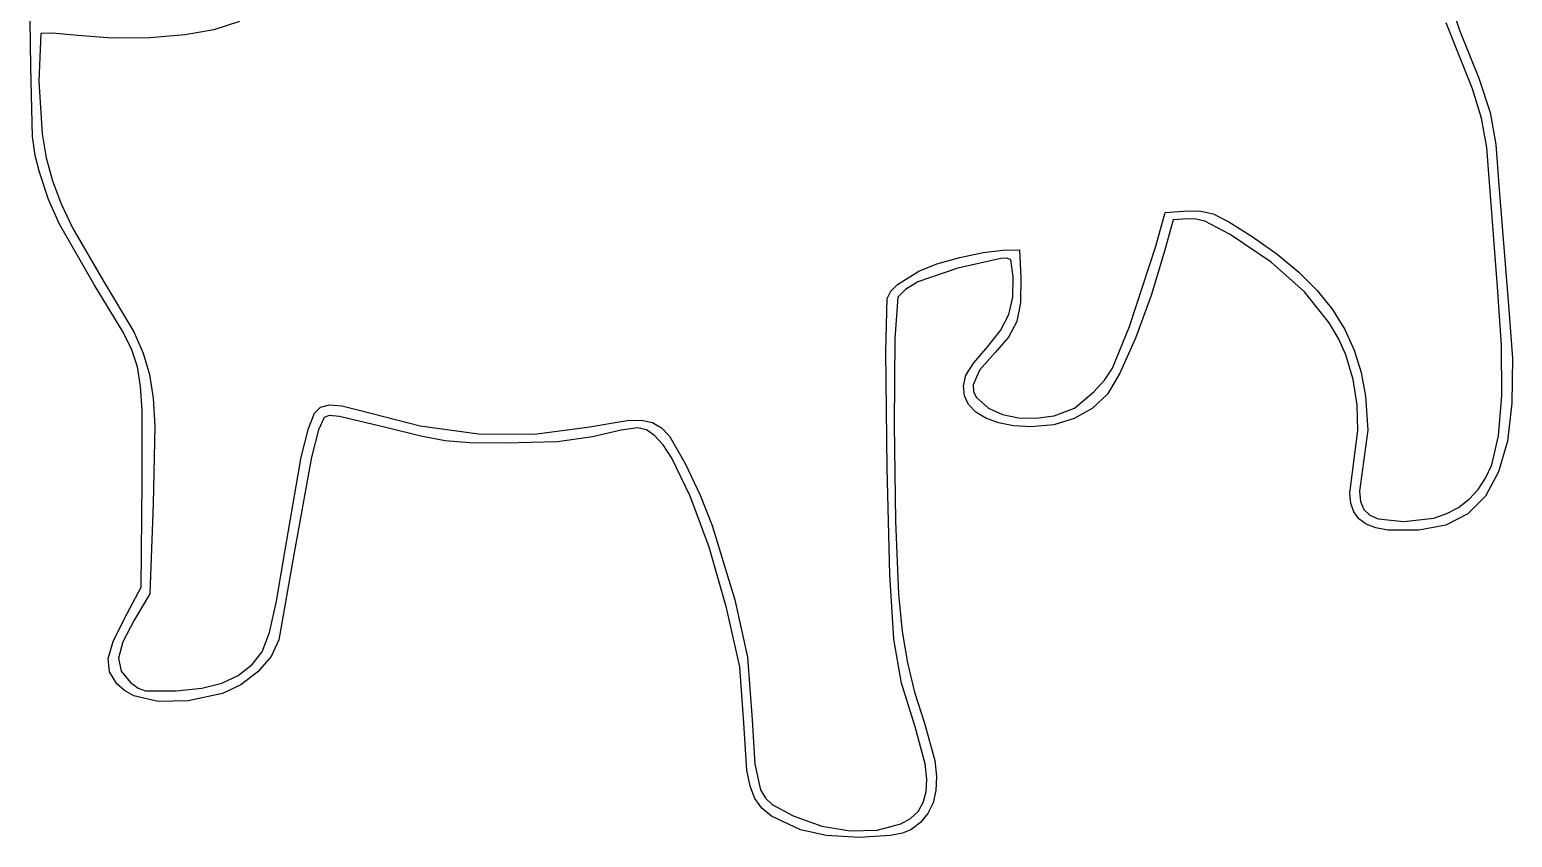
# Model space of a CAD drawing. Extents: x 8 to 137, y 0 to 151.
# Drawn here: x 24.9 to 137.1, y 0.3 to 61.4 of the extents above; entities that cross this region are included whole.
import ezdxf

# ---------------------------------------------------------------- set-up
doc = ezdxf.new("R2010")
doc.units = 0

msp = doc.modelspace()

# ---------------------------------------------------------------- linework, layer by layer
at = {"layer": 'Image'}
for p, q in [((24.966, 58.5614), (24.8808, 64.7893)), ((132.035943, 64.43123), (133.060957, 61.350463)), ((40.763472, 62.013406), (38.805472, 61.381065)), ((132.975738, 59.554676), (132.043362, 61.915476)), ((25.715952, 61.088028), (25.563416, 57.479458)), ((26.617114, 61.11571), (25.715952, 61.088028)), ((28.538172, 60.936534), (26.617114, 61.11571)), ((31.135116, 60.754442), (28.538172, 60.936534)), ((33.96209, 60.778661), (31.135116, 60.754442)), ((36.64393, 60.99295), (33.96209, 60.778661)), ((38.805472, 61.381065), (36.64393, 60.99295)), ((133.060957, 61.350463), (134.527642, 57.70455)), ((134.035454, 56.914316), (132.975738, 59.554676)), ((25.104, 53.296925), (24.966, 58.5614)), ((25.563416, 57.479458), (25.817562, 53.492143)), ((134.527642, 57.70455), (135.366286, 55.110145)), ((134.713155, 54.688943), (134.035454, 56.914316)), ((135.366286, 55.110145), (135.796207, 52.70245)), ((135.109576, 52.460909), (134.713155, 54.688943)), ((25.296159, 51.867931), (25.104, 53.296925)), ((25.817562, 53.492143), (26.141601, 51.692478)), ((25.623, 50.6042), (25.296159, 51.867931)), ((26.141601, 51.692478), (26.621507, 49.946462)), ((135.325448, 49.812566), (135.109576, 52.460909)), ((135.796207, 52.70245), (136.036727, 49.616663)), ((26.316652, 48.540245), (25.623, 50.6042)), ((26.621507, 49.946462), (27.275698, 48.197332)), ((135.937178, 41.924236), (135.325448, 49.812566)), ((136.036727, 49.616663), (136.768709, 40.499153)), ((27.130763, 46.655212), (26.316652, 48.540245)), ((27.275698, 48.197332), (28.122591, 46.388329)), ((110.071714, 44.988571), (110.782391, 47.554781)), ((110.782391, 47.554781), (112.169671, 47.642916)), ((112.169671, 47.642916), (113.392739, 47.664135)), ((113.392739, 47.664135), (114.408609, 47.447019)), ((114.408609, 47.447019), (115.606718, 46.848008)), ((29.7876, 42.0514), (27.130763, 46.655212)), ((28.122591, 46.388329), (30.468156, 42.363658)), ((111.39108, 46.990313), (110.744487, 44.615513)), ((112.49271, 47.07047), (111.39108, 46.990313)), ((113.129846, 47.055426), (112.49271, 47.07047)), ((113.795971, 46.88323), (113.129846, 47.055426)), ((115.711, 45.8847), (113.795971, 46.88323)), ((115.606718, 46.848008), (117.376501, 45.723546)), ((108.091044, 38.920801), (110.071714, 44.988571)), ((118.811687, 43.783311), (115.711, 45.8847)), ((117.376501, 45.723546), (119.264137, 44.392405)), ((93.515047, 43.653386), (95.245776, 44.151488)), ((98.355525, 44.068283), (95.106616, 43.341864)), ((95.245776, 44.151488), (97.013865, 44.524871)), ((97.013865, 44.524871), (98.495498, 44.69288)), ((98.841282, 44.099905), (98.355525, 44.068283)), ((98.495498, 44.69288), (99.765498, 44.732546)), ((99.102319, 43.964583), (98.841282, 44.099905)), ((99.285867, 42.699193), (99.102319, 43.964583)), ((99.765498, 44.732546), (99.854505, 42.615886)), ((110.744487, 44.615513), (109.719016, 41.278472)), ((121.317245, 41.550435), (118.811687, 43.783311)), ((119.264137, 44.392405), (120.897361, 43.039771)), ((90.527193, 42.101089), (92.145498, 43.11122)), ((95.106616, 43.341864), (92.080975, 42.302473)), ((92.145498, 43.11122), (93.515047, 43.653386)), ((99.258463, 41.150541), (99.285867, 42.699193)), ((120.897361, 43.039771), (122.286615, 41.65092)), ((31.956029, 38.503289), (29.7876, 42.0514)), ((30.468156, 42.363658), (32.757141, 38.516909)), ((89.741898, 41.04752), (90.042333, 41.589963)), ((90.042333, 41.589963), (90.527193, 42.101089)), ((91.131658, 41.716713), (90.555555, 41.134403)), ((92.080975, 42.302473), (91.131658, 41.716713)), ((99.854505, 42.615886), (99.835613, 40.74033)), ((123.205172, 39.209463), (121.317245, 41.550435)), ((122.286615, 41.65092), (123.442336, 40.211126)), ((136.232528, 37.52001), (135.937178, 41.924236)), ((89.655844, 37.035966), (89.741898, 41.04752)), ((90.555555, 41.134403), (90.343489, 38.023961)), ((98.954406, 39.824783), (99.258463, 41.150541)), ((99.835613, 40.74033), (99.55202, 39.304555)), ((109.719016, 41.278472), (108.529465, 38.049385)), ((136.768709, 40.499153), (137.051277, 36.524842)), ((98.334822, 38.615215), (98.954406, 39.824783)), ((99.55202, 39.304555), (98.936022, 38.110654)), ((123.442336, 40.211126), (124.374967, 38.705667)), ((32.607152, 37.165205), (31.956029, 38.503289)), ((32.757141, 38.516909), (33.473981, 36.906704)), ((97.360837, 37.415133), (98.334822, 38.615215)), ((106.793482, 35.768459), (108.091044, 38.920801)), ((123.910491, 38.00575), (123.205172, 39.209463)), ((124.374967, 38.705667), (125.094946, 37.119816)), ((33.031358, 35.862008), (32.607152, 37.165205)), ((89.76092, 28.20642), (89.655844, 37.035966)), ((90.343489, 38.023961), (90.287179, 31.513786)), ((96.308541, 36.173318), (97.360837, 37.415133)), ((98.936022, 38.110654), (97.919915, 36.960716)), ((108.529465, 38.049385), (107.364644, 35.399712)), ((124.452963, 36.783783), (123.910491, 38.00575)), ((125.094946, 37.119816), (125.612715, 35.438851)), ((136.253263, 33.706698), (136.232528, 37.52001)), ((33.473981, 36.906704), (33.953927, 35.289054)), ((95.707577, 35.227343), (96.308541, 36.173318)), ((97.919915, 36.960716), (96.740693, 35.614834)), ((125.000113, 34.920863), (124.452963, 36.783783)), ((137.051277, 36.524842), (137.024723, 33.114112)), ((33.275005, 34.401877), (33.031358, 35.862008)), ((33.953927, 35.289054), (34.233136, 33.501792)), ((95.524031, 34.41937), (95.707577, 35.227343)), ((96.740693, 35.614834), (96.268314, 34.499893)), ((105.389164, 33.968951), (106.185474, 34.847699)), ((106.185474, 34.847699), (106.793482, 35.768459)), ((107.364644, 35.399712), (106.413367, 33.800913)), ((125.305217, 32.967244), (125.000113, 34.920863)), ((125.612715, 35.438851), (125.938711, 33.648046)), ((33.38445, 32.59299), (33.275005, 34.401877)), ((95.599561, 33.678299), (95.524031, 34.41937)), ((95.918432, 33.016615), (95.599561, 33.678299)), ((96.268314, 34.499893), (96.295192, 34.012227)), ((96.295192, 34.012227), (96.496381, 33.562141)), ((103.931337, 32.728923), (105.389164, 33.968951)), ((106.413367, 33.800913), (105.261113, 32.722544)), ((136.004383, 30.63513), (136.253263, 33.706698)), ((33.386167, 27.161665), (33.38445, 32.59299)), ((34.233136, 33.501792), (34.347765, 31.382751)), ((46.429469, 32.360438), (46.891502, 32.812514)), ((46.891502, 32.812514), (47.558317, 32.996475)), ((47.558317, 32.996475), (48.506385, 32.917284)), ((48.506385, 32.917284), (49.812179, 32.579902)), ((49.812179, 32.579902), (54.431349, 31.408935)), ((96.464907, 32.446803), (95.918432, 33.016615)), ((96.496381, 33.562141), (97.418494, 32.747826)), ((97.418494, 32.747826), (98.476085, 32.269722)), ((102.389704, 32.167851), (103.931337, 32.728923)), ((105.261113, 32.722544), (103.907598, 31.95118)), ((125.356652, 31.049148), (125.305217, 32.967244)), ((125.938711, 33.648046), (126.123756, 31.084133)), ((137.024723, 33.114112), (136.681995, 30.249303)), ((45.964637, 31.19266), (46.429469, 32.360438)), ((47.17316, 32.038973), (46.72887, 31.088511)), ((47.542786, 32.176329), (47.17316, 32.038973)), ((48.320087, 32.114618), (47.542786, 32.176329)), ((51.92886, 31.257399), (48.320087, 32.114618)), ((54.431349, 31.408935), (58.8412, 30.805563)), ((67.072079, 31.298692), (70.096224, 31.80759)), ((70.096224, 31.80759), (71.151655, 31.823518)), ((71.151655, 31.823518), (71.989851, 31.64802)), ((71.989851, 31.64802), (72.676209, 31.256785)), ((90.287179, 31.513786), (90.379813, 24.197569)), ((97.223249, 31.981349), (96.464907, 32.446803)), ((98.177723, 31.632738), (97.223249, 31.981349)), ((99.312591, 31.413454), (98.177723, 31.632738)), ((98.476085, 32.269722), (99.690672, 32.00978)), ((100.612117, 31.335983), (99.312591, 31.413454)), ((99.690672, 32.00978), (101.011972, 31.973868)), ((102.356655, 31.488449), (100.612117, 31.335983)), ((101.011972, 31.973868), (102.389704, 32.167851)), ((103.907598, 31.95118), (102.356655, 31.488449)), ((34.347765, 31.382751), (34.227906, 25.500658)), ((45.426518, 29.020115), (45.964637, 31.19266)), ((46.72887, 31.088511), (46.191664, 29.018516)), ((54.484485, 30.611334), (51.92886, 31.257399)), ((56.322859, 30.267036), (54.484485, 30.611334)), ((58.8412, 30.805563), (63.051515, 30.769058)), ((63.051515, 30.769058), (67.072079, 31.298692)), ((67.45107, 30.577257), (64.804605, 30.193672)), ((69.633512, 31.072496), (67.45107, 30.577257)), ((70.855001, 31.243744), (69.633512, 31.072496)), ((71.556677, 31.096513), (70.855001, 31.243744)), ((72.17968, 30.636309), (71.556677, 31.096513)), ((72.800604, 29.95999), (72.17968, 30.636309)), ((72.676209, 31.256785), (73.276125, 30.625504)), ((73.276125, 30.625504), (74.478209, 28.545562)), ((125.142795, 29.292793), (125.356652, 31.049148)), ((126.123756, 31.084133), (125.778536, 28.684566)), ((135.490886, 28.456136), (136.004383, 30.63513)), ((58.18673, 30.127424), (56.322859, 30.267036)), ((60.81885, 30.095419), (58.18673, 30.127424)), ((64.804605, 30.193672), (60.81885, 30.095419)), ((73.462645, 28.954081), (72.800604, 29.95999)), ((124.751949, 26.304663), (125.142795, 29.292793)), ((136.681995, 30.249303), (136.016039, 27.912753)), ((44.175939, 21.872538), (45.426518, 29.020115)), ((46.191664, 29.018516), (44.86899, 21.657273)), ((74.861054, 26.070775), (73.462645, 28.954081)), ((74.478209, 28.545562), (75.601458, 26.160806)), ((89.958801, 20.160831), (89.76092, 28.20642)), ((125.778536, 28.684566), (125.488818, 26.457068)), ((135.026876, 27.452842), (135.490886, 28.456136)), ((33.329023, 19.186385), (33.386167, 27.161665)), ((134.454142, 26.58056), (135.026876, 27.452842)), ((136.016039, 27.912753), (135.019804, 26.086803)), ((76.276861, 22.220962), (74.861054, 26.070775)), ((75.601458, 26.160806), (76.526394, 23.849383)), ((124.823069, 25.533916), (124.751949, 26.304663)), ((125.488818, 26.457068), (125.57082, 25.671661)), ((132.989631, 25.233625), (133.774466, 25.840437)), ((135.019804, 26.086803), (133.686237, 24.753794)), ((133.774466, 25.840437), (134.454142, 26.58056)), ((34.227906, 25.500658), (33.966362, 18.686568)), ((125.052683, 24.887296), (124.823069, 25.533916)), ((125.444723, 24.36269), (125.052683, 24.887296)), ((125.57082, 25.671661), (125.82356, 25.076295)), ((125.82356, 25.076295), (126.261661, 24.649332)), ((131.111616, 24.424529), (132.10142, 24.761272)), ((133.686237, 24.753794), (132.008286, 23.896064)), ((132.10142, 24.761272), (132.989631, 25.233625)), ((76.526394, 23.849383), (78.224269, 18.226362)), ((90.379813, 24.197569), (90.614573, 18.669003)), ((126.00312, 23.957988), (125.444723, 24.36269)), ((126.731805, 23.671075), (126.00312, 23.957988)), ((126.261661, 24.649332), (126.899745, 24.369132)), ((127.634709, 23.49984), (126.731805, 23.671075)), ((126.899745, 24.369132), (128.834356, 24.162466)), ((128.834356, 24.162466), (131.111616, 24.424529)), ((132.008286, 23.896064), (129.978899, 23.495953)), ((129.978899, 23.495953), (127.634709, 23.49984)), ((43.567572, 18.129866), (44.175939, 21.872538)), ((44.86899, 21.657273), (43.73231, 15.195323)), ((77.61202, 17.639209), (76.276861, 22.220962)), ((32.045613, 16.831935), (33.329023, 19.186385)), ((90.26438, 15.244718), (89.958801, 20.160831)), ((33.966362, 18.686568), (32.787612, 16.702438)), ((43.037217, 15.749737), (43.567572, 18.129866)), ((78.224269, 18.226362), (79.196999, 13.881064)), ((90.614573, 18.669003), (90.898177, 15.848573)), ((31.186507, 15.083467), (32.045613, 16.831935)), ((78.613323, 13.169842), (77.61202, 17.639209)), ((32.787612, 16.702438), (31.931737, 15.054276)), ((42.459671, 14.299253), (43.037217, 15.749737)), ((90.898177, 15.848573), (91.282677, 13.47402)), ((30.821096, 13.798327), (31.186507, 15.083467)), ((31.931737, 15.054276), (31.606629, 13.805727)), ((43.73231, 15.195323), (43.145353, 13.952139)), ((90.843049, 11.915931), (90.26438, 15.244718)), ((30.92863, 12.792161), (30.821096, 13.798327)), ((31.606629, 13.805727), (31.804844, 12.826103)), ((41.709729, 13.345518), (42.459671, 14.299253)), ((43.145353, 13.952139), (42.142836, 12.773517)), ((79.196999, 13.881064), (79.545909, 9.161172)), ((91.282677, 13.47402), (91.827312, 11.252296)), ((31.48836, 11.880615), (30.92863, 12.792161)), ((31.804844, 12.826103), (32.518939, 11.984718)), ((39.41486, 11.915711), (40.64561, 12.501074)), ((40.64561, 12.501074), (41.709729, 13.345518)), ((42.142836, 12.773517), (40.868641, 11.795735)), ((78.91945, 8.890329), (78.613323, 13.169842)), ((32.054517, 11.362163), (31.48836, 11.880615)), ((32.7713, 10.963433), (32.054517, 11.362163)), ((32.518939, 11.984718), (33.083927, 11.5568)), ((33.083927, 11.5568), (33.656326, 11.344388)), ((33.656326, 11.344388), (35.976159, 11.356658)), ((35.976159, 11.356658), (37.898151, 11.548037)), ((37.898151, 11.548037), (39.41486, 11.915711)), ((40.868641, 11.795735), (39.46665, 11.155073)), ((91.8602, 8.63232), (90.843049, 11.915931)), ((91.827312, 11.252296), (92.591323, 8.890353)), ((34.60185, 10.530125), (32.7713, 10.963433)), ((36.870228, 10.590678), (34.60185, 10.530125)), ((39.46665, 11.155073), (36.870228, 10.590678)), ((79.545909, 9.161172), (79.750858, 5.798658)), ((79.146812, 5.34465), (78.91945, 8.890329)), ((92.621967, 5.808694), (91.8602, 8.63232)), ((92.591323, 8.890353), (93.357477, 6.061452)), ((79.750858, 5.798658), (80.172584, 3.845051)), ((92.748909, 4.669002), (92.621967, 5.808694)), ((93.357477, 6.061452), (93.485507, 4.86358)), ((79.378983, 4.12814), (79.146812, 5.34465)), ((92.704516, 3.696786), (92.748909, 4.669002)), ((93.485507, 4.86358), (93.442591, 3.803011)), ((79.739415, 3.189759), (79.378983, 4.12814)), ((80.172584, 3.845051), (80.540388, 3.218325)), ((92.487258, 2.881593), (92.704516, 3.696786)), ((93.442591, 3.803011), (93.22804, 2.874433)), ((80.265061, 2.459938), (79.739415, 3.189759)), ((80.992873, 1.869108), (80.265061, 2.459938)), ((80.540388, 3.218325), (81.053167, 2.729911)), ((81.053167, 2.729911), (82.634689, 1.882802)), ((92.095605, 2.21297), (92.487258, 2.881593)), ((93.22804, 2.874433), (92.841166, 2.072535)), ((83.2028, 0.826149), (80.992873, 1.869108)), ((82.634689, 1.882802), (84.814978, 1.113609)), ((88.989613, 0.801507), (90.783009, 1.273623)), ((90.78299, 1.27362), (91.528026, 1.680463)), ((90.783009, 1.273623), (90.78299, 1.27362)), ((91.528026, 1.680463), (92.095605, 2.21297)), ((92.281283, 1.392006), (91.547703, 0.827533)), ((92.841166, 2.072535), (92.281283, 1.392006)), ((83.202763, 0.826122), (83.2028, 0.826149)), ((85.155678, 0.397652), (83.202763, 0.826122)), ((84.814978, 1.113609), (86.966777, 0.750673)), ((87.644303, 0.255134), (85.155678, 0.397652)), ((86.966777, 0.750673), (88.989613, 0.801507)), ((89.998393, 0.398462), (87.644303, 0.255134)), ((90.915536, 0.577286), (89.998393, 0.398462)), ((91.547703, 0.827533), (90.915536, 0.577286))]:
    msp.add_line(p, q, dxfattribs=at)

doc.saveas('drawing.dxf')
